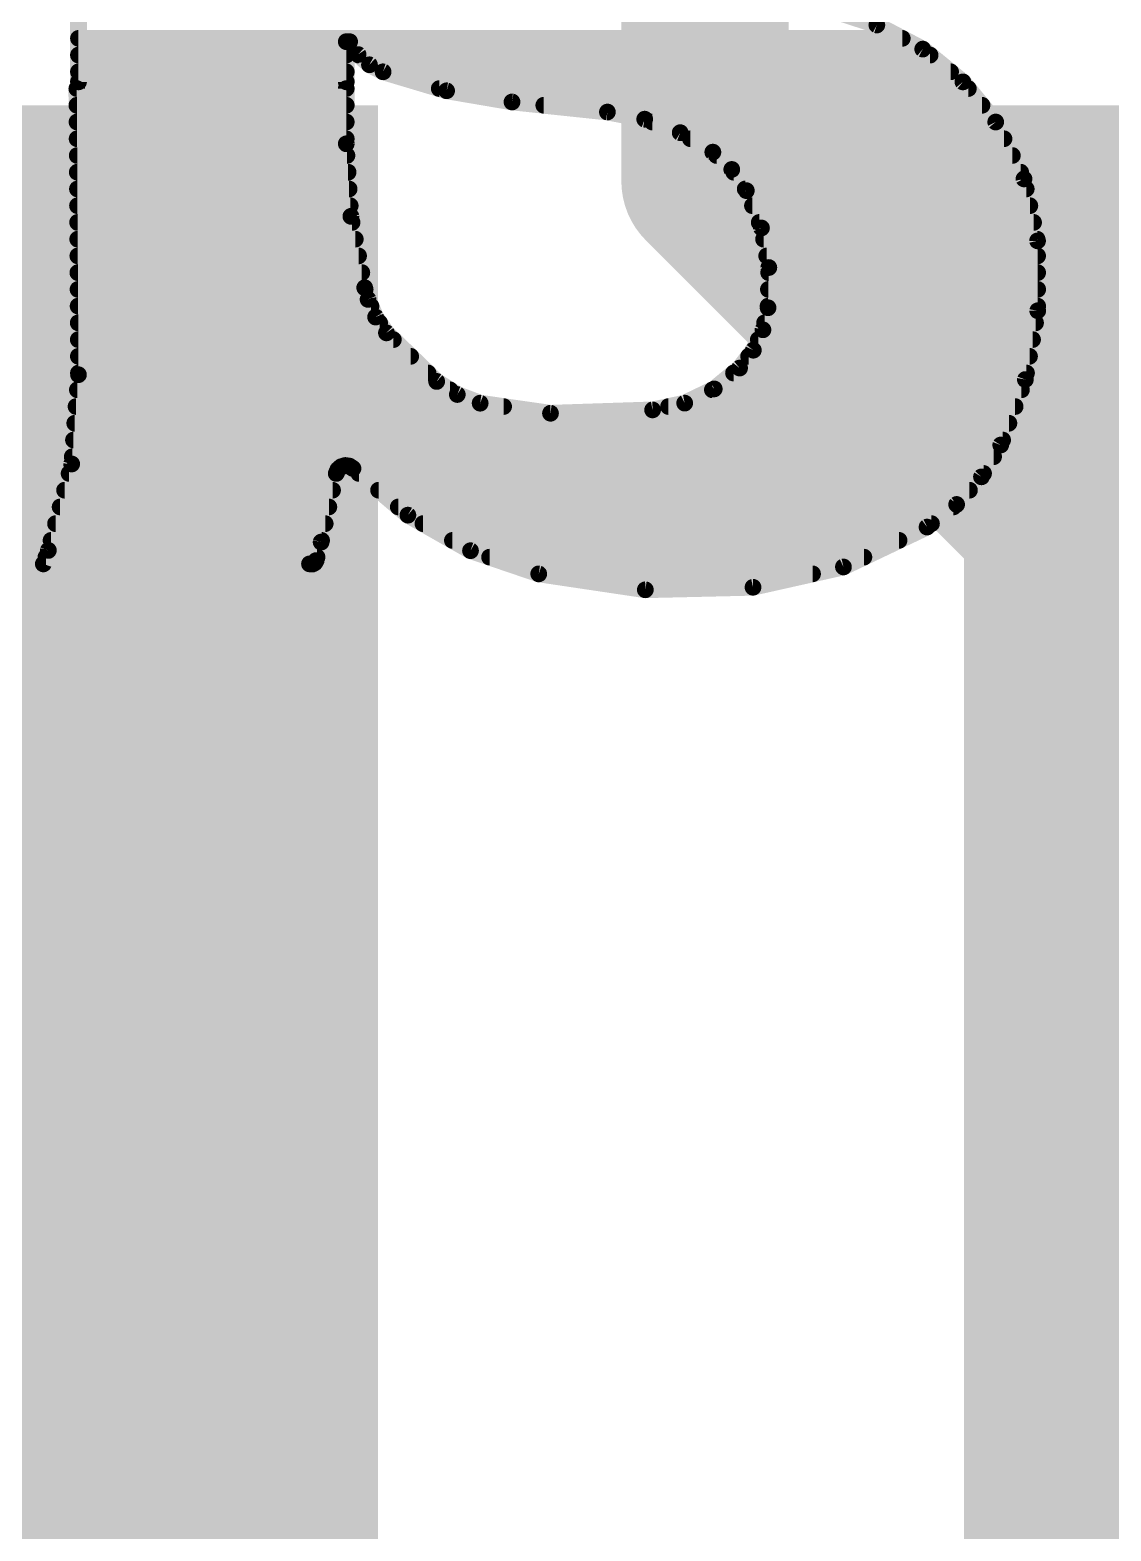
# Model space of a CAD drawing. Extents: x -128 to 56, y -3 to 18.
# Drawn here: x 32.162 to 33.802, y 9.774 to 12.052 of the extents above; entities that cross this region are included whole.
import ezdxf

# ---------------------------------------------------------------- set-up
doc = ezdxf.new("R2010")
doc.units = 0
for name, color, linetype in [('1', 12, 'CONTINUOUS'), ('22', 53, 'CONTINUOUS'), ('29', 253, 'CONTINUOUS'), ('31', 253, 'CONTINUOUS'), ('51', 53, 'CONTINUOUS')]:
    doc.layers.add(name, color=color, linetype=linetype)

# ---------------------------------------------------------------- blocks, each defined once
blk = doc.blocks.new('RECT')
blk.add_solid([(-0.5, -0.5), (0.5, -0.5), (-0.5, 0.5), (0.5, 0.5)])

msp = doc.modelspace()

# ---------------------------------------------------------------- linework, layer by layer
at = {"layer": '1', "const_width": 0.254}
for points in [[(33.186, 13.208), (33.186, 11.8228)], [(33.186, 11.8228), (34.29, 10.7188)]]:
    msp.add_lwpolyline(points, dxfattribs=at)
at = {"layer": '1', "const_width": 0.127}
for points in [[(33.2309, 11.8677, 1), (33.1411, 11.7779)], [(33.1225, 11.8228, 1), (33.2495, 11.8228)]]:
    msp.add_lwpolyline(points, format="xyb", dxfattribs=at)
at = {"layer": '22'}
for points, const_width in [([(32.2351, 11.9736), (32.2351, 12.4562)], 0.0254), ([(33.2982, 12.1083), (33.4467, 12.0599)], 0.0254), ([(32.2351, 12.0396), (33.4853, 12.0396)], 0.0254), ([(33.4467, 12.0599), (33.5164, 12.0233)], 0.0254), ([(32.6466, 12.0345), (32.6415, 12.0345)], 0.0254), ([(32.6415, 12.0345), (32.6415, 11.9736)], 0.0254), ([(32.6594, 12.0151), (32.6466, 12.0345)], 0.0254), ([(33.5164, 12.0233), (33.5773, 11.9735)], 0.0254), ([(32.2351, 12.0142), (32.6415, 12.0142)], 0.0254), ([(32.6767, 11.9995), (32.6594, 12.0151)], 0.0254), ([(32.6604, 12.0142), (33.5275, 12.0142)], 0.0254), ([(32.6974, 11.9888), (32.6767, 11.9995)], 0.0254), ([(32.2351, 11.9888), (32.6415, 11.9888)], 0.0254), ([(32.6415, 11.9736), (32.2351, 11.9736)], 0.0254), ([(32.7938, 11.96), (32.6974, 11.9888)], 0.0254), ([(32.6974, 11.9888), (33.5586, 11.9888)], 0.0254), ([(33.5773, 11.9735), (33.6271, 11.9126)], 0.0254), ([(32.2351, 11.5291), (32.2326, 11.9634)], 0.0254), ([(32.2326, 11.9634), (32.6415, 11.9634)], 0.0254), ([(32.6415, 11.9634), (32.6415, 11.8796)], 0.0254), ([(32.7826, 11.9634), (33.5856, 11.9634)], 0.0254), ([(32.893, 11.9431), (32.7938, 11.96)], 0.0254), ([(32.2327, 11.938), (32.6415, 11.938)], 0.0254), ([(33.0378, 11.9278), (32.893, 11.9431)], 0.0254), ([(32.9413, 11.938), (33.6063, 11.938)], 0.0254), ([(33.0944, 11.917), (33.0378, 11.9278)], 0.0254), ([(32.2329, 11.9126), (32.6415, 11.9126)], 0.0254), ([(33.1483, 11.8965), (33.0944, 11.917)], 0.0254), ([(33.1059, 11.9126), (33.6271, 11.9126)], 0.0254), ([(33.6271, 11.9126), (33.67, 11.8264)], 0.0254), ([(32.233, 11.8872), (32.6415, 11.8872)], 0.0254), ([(32.6415, 11.8796), (32.6485, 11.7695)], 0.0254), ([(33.1978, 11.8669), (33.1483, 11.8965)], 0.0254), ([(33.1638, 11.8872), (33.6397, 11.8872)], 0.0254), ([(32.2332, 11.8618), (32.6426, 11.8618)], 0.0254), ([(33.2266, 11.8406), (33.1978, 11.8669)], 0.0254), ([(33.2034, 11.8618), (33.6524, 11.8618)], 0.0254), ([(32.2333, 11.8364), (32.6443, 11.8364)], 0.0254), ([(33.2486, 11.8085), (33.2266, 11.8406)], 0.0254), ([(33.2295, 11.8364), (33.665, 11.8364)], 0.0254), ([(32.2335, 11.811), (32.6459, 11.811)], 0.0254), ([(33.2469, 11.811), (33.6734, 11.811)], 0.0254), ([(33.67, 11.8264), (33.6906, 11.7323)], 0.0254), ([(33.2716, 11.7519), (33.2486, 11.8085)], 0.0254), ([(32.2336, 11.7856), (32.6475, 11.7856)], 0.0254), ([(32.6485, 11.7695), (32.6695, 11.6611)], 0.0254), ([(33.2579, 11.7856), (33.6789, 11.7856)], 0.0254), ([(32.2338, 11.7602), (32.6503, 11.7602)], 0.0254), ([(33.2682, 11.7602), (33.6845, 11.7602)], 0.0254), ([(33.2827, 11.6918), (33.2716, 11.7519)], 0.0254), ([(32.2339, 11.7348), (32.6552, 11.7348)], 0.0254), ([(33.2748, 11.7348), (33.69, 11.7348)], 0.0254), ([(33.6906, 11.7323), (33.6909, 11.6262)], 0.0254), ([(32.2341, 11.7094), (32.6602, 11.7094)], 0.0254), ([(33.2795, 11.7094), (33.6907, 11.7094)], 0.0254), ([(32.2342, 11.684), (32.6651, 11.684)], 0.0254), ([(33.2816, 11.6307), (33.2827, 11.6918)], 0.0254), ([(33.2826, 11.684), (33.6907, 11.684)], 0.0254), ([(32.2344, 11.6586), (32.6702, 11.6586)], 0.0254), ([(32.6695, 11.6611), (32.6746, 11.6434)], 0.0254), ([(33.2821, 11.6586), (33.6908, 11.6586)], 0.0254), ([(32.2345, 11.6332), (32.679, 11.6332)], 0.0254), ([(32.6746, 11.6434), (32.6861, 11.6166)], 0.0254), ([(33.2739, 11.5973), (33.2816, 11.6307)], 0.0254), ([(33.2816, 11.6332), (33.6908, 11.6332)], 0.0254), ([(32.2347, 11.6078), (32.6921, 11.6078)], 0.0254), ([(32.6861, 11.6166), (32.7025, 11.5926)], 0.0254), ([(33.2763, 11.6078), (33.6875, 11.6078)], 0.0254), ([(33.6909, 11.6262), (33.672, 11.5217)], 0.0254), ([(32.7025, 11.5926), (32.7787, 11.5189)], 0.0254), ([(33.2593, 11.5664), (33.2739, 11.5973)], 0.0254), ([(32.2348, 11.5824), (32.713, 11.5824)], 0.0254), ([(33.2384, 11.5392), (33.2593, 11.5664)], 0.0254), ([(33.2668, 11.5824), (33.683, 11.5824)], 0.0254), ([(32.2349, 11.557), (32.7393, 11.557)], 0.0254), ([(33.2, 11.5076), (33.2384, 11.5392)], 0.0254), ([(33.2521, 11.557), (33.6784, 11.557)], 0.0254), ([(32.2248, 11.3936), (32.2351, 11.5291)], 0.0254), ([(32.2351, 11.5316), (32.7656, 11.5316)], 0.0254), ([(32.7787, 11.5189), (32.81, 11.4991)], 0.0254), ([(33.2292, 11.5316), (33.6738, 11.5316)], 0.0254), ([(33.672, 11.5217), (33.6347, 11.4224)], 0.0254), ([(32.2334, 11.5062), (32.7988, 11.5062)], 0.0254), ([(32.81, 11.4991), (32.8447, 11.4859)], 0.0254), ([(33.1551, 11.486), (33.2, 11.5076)], 0.0254), ([(33.1971, 11.5062), (33.6662, 11.5062)], 0.0254), ([(32.2314, 11.4808), (32.8803, 11.4808)], 0.0254), ([(32.8447, 11.4859), (32.9514, 11.4706)], 0.0254), ([(32.9514, 11.4706), (33.1064, 11.4757)], 0.0254), ([(33.1064, 11.4757), (33.1551, 11.486)], 0.0254), ([(33.1305, 11.4808), (33.6566, 11.4808)], 0.0254), ([(32.2295, 11.4554), (33.6471, 11.4554)], 0.0254), ([(32.2275, 11.43), (33.6376, 11.43)], 0.0254), ([(32.2256, 11.4046), (33.6239, 11.4046)], 0.0254), ([(33.6347, 11.4224), (33.6055, 11.3741)], 0.0254), ([(32.1894, 11.2624), (32.2248, 11.3936)], 0.0254), ([(32.2209, 11.3792), (32.6263, 11.3792)], 0.0254), ([(32.6263, 11.3792), (32.6034, 11.2751)], 0.0254), ([(32.6289, 11.3851), (32.6263, 11.3792)], 0.0254), ([(32.6337, 11.3894), (32.6289, 11.3851)], 0.0254), ([(32.6399, 11.3913), (32.6337, 11.3894)], 0.0254), ([(32.6463, 11.3904), (32.6399, 11.3913)], 0.0254), ([(32.6517, 11.3868), (32.6463, 11.3904)], 0.0254), ([(32.735, 11.316), (32.6517, 11.3868)], 0.0254), ([(32.6606, 11.3792), (33.6086, 11.3792)], 0.0254), ([(33.6055, 11.3741), (33.5678, 11.3321)], 0.0254), ([(32.214, 11.3538), (32.6207, 11.3538)], 0.0254), ([(32.6905, 11.3538), (33.5873, 11.3538)], 0.0254), ([(32.2072, 11.3284), (32.6151, 11.3284)], 0.0254), ([(32.7204, 11.3284), (33.5629, 11.3284)], 0.0254), ([(32.8301, 11.262), (32.735, 11.316)], 0.0254), ([(33.5678, 11.3321), (33.5229, 11.2979)], 0.0254), ([(32.2003, 11.303), (32.6095, 11.303)], 0.0254), ([(32.7579, 11.303), (33.5296, 11.303)], 0.0254), ([(33.5229, 11.2979), (33.396, 11.2373)], 0.0254), ([(32.1935, 11.2776), (32.604, 11.2776)], 0.0254), ([(32.6034, 11.2751), (32.5958, 11.2471)], 0.0254), ([(32.8026, 11.2776), (33.4804, 11.2776)], 0.0254), ([(32.1818, 11.242), (32.1894, 11.2624)], 0.0254), ([(32.5857, 11.242), (32.1818, 11.242)], 0.0254), ([(32.1856, 11.2522), (32.5972, 11.2522)], 0.0254), ([(32.5899, 11.2416), (32.5857, 11.242)], 0.0254), ([(32.5936, 11.2435), (32.5899, 11.2416)], 0.0254), ([(32.5958, 11.2471), (32.5936, 11.2435)], 0.0254), ([(32.9336, 11.2268), (32.8301, 11.262)], 0.0254), ([(32.8589, 11.2522), (33.4271, 11.2522)], 0.0254), ([(33.0953, 11.2027), (32.9336, 11.2268)], 0.0254), ([(32.9336, 11.2268), (33.3491, 11.2268)], 0.0254), ([(33.396, 11.2373), (33.2588, 11.2065)], 0.0254), ([(33.2588, 11.2065), (33.0953, 11.2027)], 0.0254), ([(32.0543, 10.0216), (31.3044, 10.0216)], 0.2794), ([(32.0543, 8.5217), (32.0543, 10.0216)], 0.2794)]:
    msp.add_lwpolyline(points, dxfattribs=dict(at, const_width=const_width))
for points, const_width in [([(32.2351, 12.0459, 1), (32.2351, 12.0333)], 0.0127), ([(33.4497, 12.0655, 1), (33.4437, 12.0543)], 0.0127), ([(33.4447, 12.0539, 1), (33.4487, 12.0659)], 0.0127), ([(33.4853, 12.0333, 1), (33.4853, 12.0459)], 0.0127), ([(32.6415, 12.0409, 1), (32.6415, 12.0282)], 0.0127), ([(32.6478, 12.0345, 1), (32.6352, 12.0345)], 0.0127), ([(32.6519, 12.038, 1), (32.6413, 12.031)], 0.0127), ([(32.6466, 12.0282, 1), (32.6466, 12.0409)], 0.0127), ([(33.5204, 12.0282, 1), (33.5123, 12.0184)], 0.0127), ([(33.5134, 12.0177, 1), (33.5193, 12.0289)], 0.0127), ([(32.2351, 12.0206, 1), (32.2351, 12.0079)], 0.0127), ([(32.6415, 12.0079, 1), (32.6415, 12.0206)], 0.0127), ([(32.6637, 12.0198, 1), (32.6552, 12.0103)], 0.0127), ([(32.6604, 12.0206, 1), (32.6604, 12.0079)], 0.0127), ([(32.6541, 12.0116, 1), (32.6647, 12.0186)], 0.0127), ([(32.6796, 12.0051, 1), (32.6738, 11.9939)], 0.0127), ([(32.6725, 11.9948, 1), (32.681, 12.0042)], 0.0127), ([(33.5275, 12.0079, 1), (33.5275, 12.0206)], 0.0127), ([(32.2351, 11.9952, 1), (32.2351, 11.9825)], 0.0127), ([(32.2351, 11.98, 1), (32.2351, 11.9673)], 0.0127), ([(32.6415, 11.9825, 1), (32.6415, 11.9952)], 0.0127), ([(32.6415, 11.9673, 1), (32.6415, 11.98)], 0.0127), ([(32.6992, 11.9949, 1), (32.6956, 11.9827)], 0.0127), ([(32.6974, 11.9952, 1), (32.6974, 11.9825)], 0.0127), ([(32.6945, 11.9832, 1), (32.7003, 11.9944)], 0.0127), ([(33.5586, 11.9825, 1), (33.5586, 11.9952)], 0.0127), ([(33.5822, 11.9776, 1), (33.5724, 11.9695)], 0.0127), ([(33.5733, 11.9686, 1), (33.5813, 11.9785)], 0.0127), ([(32.2326, 11.9697, 1), (32.2326, 11.9571)], 0.0127), ([(32.2389, 11.9634, 1), (32.2263, 11.9634)], 0.0127), ([(32.2288, 11.9736, 1), (32.2415, 11.9736)], 0.0127), ([(32.6352, 11.9736, 1), (32.6478, 11.9736)], 0.0127), ([(32.6478, 11.9634, 1), (32.6352, 11.9634)], 0.0127), ([(32.6415, 11.9571, 1), (32.6415, 11.9697)], 0.0127), ([(32.7826, 11.9697, 1), (32.7826, 11.9571)], 0.0127), ([(32.7949, 11.9663, 1), (32.7928, 11.9538)], 0.0127), ([(32.792, 11.954, 1), (32.7956, 11.9661)], 0.0127), ([(33.5856, 11.9571, 1), (33.5856, 11.9697)], 0.0127), ([(32.2327, 11.9444, 1), (32.2327, 11.9317)], 0.0127), ([(32.6415, 11.9317, 1), (32.6415, 11.9444)], 0.0127), ([(32.8937, 11.9494, 1), (32.8923, 11.9368)], 0.0127), ([(32.8919, 11.9368, 1), (32.8941, 11.9494)], 0.0127), ([(32.9413, 11.9444, 1), (32.9413, 11.9317)], 0.0127), ([(33.039, 11.934, 1), (33.0366, 11.9216)], 0.0127), ([(33.0371, 11.9215, 1), (33.0385, 11.9341)], 0.0127), ([(33.6063, 11.9317, 1), (33.6063, 11.9444)], 0.0127), ([(32.2329, 11.919, 1), (32.2329, 11.9063)], 0.0127), ([(32.6415, 11.9063, 1), (32.6415, 11.919)], 0.0127), ([(33.0967, 11.9229, 1), (33.0922, 11.911)], 0.0127), ([(33.0932, 11.9107, 1), (33.0956, 11.9232)], 0.0127), ([(33.1059, 11.919, 1), (33.1059, 11.9063)], 0.0127), ([(33.6328, 11.9154, 1), (33.6214, 11.9098)], 0.0127), ([(33.6222, 11.9086, 1), (33.632, 11.9166)], 0.0127), ([(33.6271, 11.9063, 1), (33.6271, 11.919)], 0.0127), ([(32.233, 11.8935, 1), (32.233, 11.8809)], 0.0127), ([(32.6478, 11.88, 1), (32.6352, 11.8792)], 0.0127), ([(32.6415, 11.8809, 1), (32.6415, 11.8935)], 0.0127), ([(33.1516, 11.9019, 1), (33.145, 11.891)], 0.0127), ([(33.146, 11.8905, 1), (33.1506, 11.9024)], 0.0127), ([(33.1638, 11.8935, 1), (33.1638, 11.8809)], 0.0127), ([(33.6397, 11.8809, 1), (33.6397, 11.8935)], 0.0127), ([(32.2332, 11.8681, 1), (32.2332, 11.8555)], 0.0127), ([(32.6352, 11.8796, 1), (32.6478, 11.8796)], 0.0127), ([(32.6426, 11.8555, 1), (32.6426, 11.8681)], 0.0127), ([(33.2021, 11.8716, 1), (33.1935, 11.8622)], 0.0127), ([(33.1945, 11.8614, 1), (33.2011, 11.8724)], 0.0127), ([(33.2034, 11.8681, 1), (33.2034, 11.8555)], 0.0127), ([(33.6524, 11.8555, 1), (33.6524, 11.8681)], 0.0127), ([(32.2333, 11.8428, 1), (32.2333, 11.8301)], 0.0127), ([(32.6443, 11.8301, 1), (32.6443, 11.8428)], 0.0127), ([(33.2318, 11.8442, 1), (33.2213, 11.837)], 0.0127), ([(33.2223, 11.8359, 1), (33.2308, 11.8453)], 0.0127), ([(33.2295, 11.8428, 1), (33.2295, 11.8301)], 0.0127), ([(33.665, 11.8301, 1), (33.665, 11.8428)], 0.0127), ([(32.2335, 11.8173, 1), (32.2335, 11.8047)], 0.0127), ([(32.6459, 11.8047, 1), (32.6459, 11.8173)], 0.0127), ([(33.2469, 11.8173, 1), (33.2469, 11.8047)], 0.0127), ([(33.6762, 11.8277, 1), (33.6638, 11.825)], 0.0127), ([(33.6643, 11.8235, 1), (33.6757, 11.8292)], 0.0127), ([(33.6734, 11.8047, 1), (33.6734, 11.8173)], 0.0127), ([(33.2545, 11.8109, 1), (33.2427, 11.8061)], 0.0127), ([(33.2434, 11.8049, 1), (33.2538, 11.8121)], 0.0127), ([(32.2336, 11.7919, 1), (32.2336, 11.7793)], 0.0127), ([(32.6548, 11.7707, 1), (32.6423, 11.7682)], 0.0127), ([(32.6475, 11.7793, 1), (32.6475, 11.7919)], 0.0127), ([(33.2579, 11.7919, 1), (33.2579, 11.7793)], 0.0127), ([(33.6789, 11.7793, 1), (33.6789, 11.7919)], 0.0127), ([(32.2338, 11.7666, 1), (32.2338, 11.7539)], 0.0127), ([(32.6422, 11.7691, 1), (32.6549, 11.7699)], 0.0127), ([(32.6503, 11.7539, 1), (32.6503, 11.7666)], 0.0127), ([(33.2682, 11.7666, 1), (33.2682, 11.7539)], 0.0127), ([(33.2778, 11.753, 1), (33.2653, 11.7507)], 0.0127), ([(33.2657, 11.7495, 1), (33.2775, 11.7543)], 0.0127), ([(33.6845, 11.7539, 1), (33.6845, 11.7666)], 0.0127), ([(32.2339, 11.7411, 1), (32.2339, 11.7285)], 0.0127), ([(32.6552, 11.7285, 1), (32.6552, 11.7411)], 0.0127), ([(33.2748, 11.7411, 1), (33.2748, 11.7285)], 0.0127), ([(33.6969, 11.7323, 1), (33.6843, 11.7323)], 0.0127), ([(33.6844, 11.7309, 1), (33.6968, 11.7337)], 0.0127), ([(33.69, 11.7285, 1), (33.69, 11.7411)], 0.0127), ([(32.2341, 11.7157, 1), (32.2341, 11.7031)], 0.0127), ([(32.6602, 11.7031, 1), (32.6602, 11.7157)], 0.0127), ([(33.2795, 11.7157, 1), (33.2795, 11.7031)], 0.0127), ([(33.6907, 11.7031, 1), (33.6907, 11.7157)], 0.0127), ([(32.2342, 11.6904, 1), (32.2342, 11.6777)], 0.0127), ([(32.6651, 11.6777, 1), (32.6651, 11.6904)], 0.0127), ([(33.2826, 11.6904, 1), (33.2826, 11.6777)], 0.0127), ([(33.2891, 11.6917, 1), (33.2764, 11.6919)], 0.0127), ([(33.2765, 11.6906, 1), (33.289, 11.693)], 0.0127), ([(33.6907, 11.6777, 1), (33.6907, 11.6904)], 0.0127), ([(32.2344, 11.6649, 1), (32.2344, 11.6523)], 0.0127), ([(32.6756, 11.6629, 1), (32.6634, 11.6593)], 0.0127), ([(32.6633, 11.6599, 1), (32.6757, 11.6623)], 0.0127), ([(32.6702, 11.6523, 1), (32.6702, 11.6649)], 0.0127), ([(33.2821, 11.6649, 1), (33.2821, 11.6523)], 0.0127), ([(33.6908, 11.6523, 1), (33.6908, 11.6649)], 0.0127), ([(32.2345, 11.6395, 1), (32.2345, 11.6269)], 0.0127), ([(32.6804, 11.6459, 1), (32.6688, 11.6409)], 0.0127), ([(32.6685, 11.6416, 1), (32.6807, 11.6452)], 0.0127), ([(32.679, 11.6269, 1), (32.679, 11.6395)], 0.0127), ([(33.2816, 11.6395, 1), (33.2816, 11.6269)], 0.0127), ([(33.2878, 11.6293, 1), (33.2754, 11.6321)], 0.0127), ([(33.6908, 11.6269, 1), (33.6908, 11.6395)], 0.0127), ([(32.2347, 11.6142, 1), (32.2347, 11.6015)], 0.0127), ([(32.6913, 11.6202, 1), (32.6808, 11.613)], 0.0127), ([(32.6802, 11.6141, 1), (32.6919, 11.6191)], 0.0127), ([(32.6921, 11.6015, 1), (32.6921, 11.6142)], 0.0127), ([(33.2763, 11.6142, 1), (33.2763, 11.6015)], 0.0127), ([(33.2753, 11.6308, 1), (33.2879, 11.6306)], 0.0127), ([(33.6971, 11.6251, 1), (33.6846, 11.6273)], 0.0127), ([(33.6845, 11.6262, 1), (33.6972, 11.6262)], 0.0127), ([(33.6875, 11.6015, 1), (33.6875, 11.6142)], 0.0127), ([(32.7069, 11.5972, 1), (32.6981, 11.588)], 0.0127), ([(32.6973, 11.589, 1), (32.7077, 11.5962)], 0.0127), ([(33.2677, 11.5988, 1), (33.2801, 11.5959)], 0.0127), ([(33.2796, 11.5946, 1), (33.2682, 11.6)], 0.0127), ([(32.2348, 11.5887, 1), (32.2348, 11.5761)], 0.0127), ([(32.713, 11.5761, 1), (32.713, 11.5887)], 0.0127), ([(33.2535, 11.5691, 1), (33.265, 11.5636)], 0.0127), ([(33.2643, 11.5625, 1), (33.2542, 11.5702)], 0.0127), ([(33.2668, 11.5887, 1), (33.2668, 11.5761)], 0.0127), ([(33.683, 11.5761, 1), (33.683, 11.5887)], 0.0127), ([(32.2349, 11.5633, 1), (32.2349, 11.5507)], 0.0127), ([(32.7393, 11.5507, 1), (32.7393, 11.5633)], 0.0127), ([(33.2424, 11.5343, 1), (33.2344, 11.5441)], 0.0127), ([(33.2521, 11.5633, 1), (33.2521, 11.5507)], 0.0127), ([(33.6784, 11.5507, 1), (33.6784, 11.5633)], 0.0127), ([(32.2351, 11.538, 1), (32.2351, 11.5253)], 0.0127), ([(32.2414, 11.5286, 1), (32.2288, 11.5296)], 0.0127), ([(32.2288, 11.5291, 1), (32.2414, 11.5291)], 0.0127), ([(32.7656, 11.5253, 1), (32.7656, 11.538)], 0.0127), ([(32.7821, 11.5243, 1), (32.7753, 11.5135)], 0.0127), ([(32.7743, 11.5143, 1), (32.7831, 11.5235)], 0.0127), ([(33.2292, 11.538, 1), (33.2292, 11.5253)], 0.0127), ([(33.2334, 11.5431, 1), (33.2434, 11.5353)], 0.0127), ([(33.6658, 11.5229, 1), (33.6783, 11.5206)], 0.0127), ([(33.678, 11.5195, 1), (33.6661, 11.524)], 0.0127), ([(33.6738, 11.5253, 1), (33.6738, 11.538)], 0.0127), ([(32.2334, 11.5125, 1), (32.2334, 11.4999)], 0.0127), ([(32.7988, 11.4999, 1), (32.7988, 11.5125)], 0.0127), ([(32.8123, 11.505, 1), (32.8078, 11.4931)], 0.0127), ([(32.8066, 11.4937, 1), (32.8134, 11.5044)], 0.0127), ([(33.1971, 11.5125, 1), (33.1971, 11.4999)], 0.0127), ([(33.1959, 11.5125, 1), (33.204, 11.5027)], 0.0127), ([(33.2027, 11.5019, 1), (33.1972, 11.5133)], 0.0127), ([(33.6662, 11.4999, 1), (33.6662, 11.5125)], 0.0127), ([(32.2314, 11.4871, 1), (32.2314, 11.4745)], 0.0127), ([(32.8456, 11.4922, 1), (32.8438, 11.4796)], 0.0127), ([(32.8424, 11.48, 1), (32.847, 11.4918)], 0.0127), ([(32.8803, 11.4745, 1), (32.8803, 11.4871)], 0.0127), ([(32.9512, 11.4769, 1), (32.9516, 11.4643)], 0.0127), ([(32.9505, 11.4643, 1), (32.9523, 11.4769)], 0.0127), ([(33.1051, 11.4819, 1), (33.1077, 11.4695)], 0.0127), ([(33.1066, 11.4694, 1), (33.1062, 11.482)], 0.0127), ([(33.1305, 11.4871, 1), (33.1305, 11.4745)], 0.0127), ([(33.1523, 11.4917, 1), (33.1579, 11.4803)], 0.0127), ([(33.1564, 11.4798, 1), (33.1538, 11.4922)], 0.0127), ([(33.6566, 11.4745, 1), (33.6566, 11.4871)], 0.0127), ([(32.2295, 11.4618, 1), (32.2295, 11.4491)], 0.0127), ([(33.6471, 11.4491, 1), (33.6471, 11.4618)], 0.0127), ([(32.2275, 11.4363, 1), (32.2275, 11.4237)], 0.0127), ([(33.6376, 11.4237, 1), (33.6376, 11.4363)], 0.0127), ([(32.2256, 11.4109, 1), (32.2256, 11.3983)], 0.0127), ([(33.6239, 11.3983, 1), (33.6239, 11.4109)], 0.0127), ([(33.6288, 11.4246, 1), (33.6406, 11.4202)], 0.0127), ([(33.6401, 11.4191, 1), (33.6293, 11.4257)], 0.0127), ([(32.2209, 11.3856, 1), (32.2209, 11.3729)], 0.0127), ([(32.2184, 11.3941, 1), (32.2311, 11.3931)], 0.0127), ([(32.2309, 11.392, 1), (32.2186, 11.3953)], 0.0127), ([(32.6325, 11.3778, 1), (32.6201, 11.3806)], 0.0127), ([(32.6246, 11.3899, 1), (32.6331, 11.3804)], 0.0127), ([(32.6347, 11.3826, 1), (32.623, 11.3877)], 0.0127), ([(32.6263, 11.3729, 1), (32.6263, 11.3856)], 0.0127), ([(32.6319, 11.3955, 1), (32.6355, 11.3834)], 0.0127), ([(32.6379, 11.3847, 1), (32.6295, 11.3942)], 0.0127), ([(32.6408, 11.3976, 1), (32.639, 11.385)], 0.0127), ([(32.6417, 11.3852, 1), (32.6381, 11.3974)], 0.0127), ([(32.6498, 11.3957, 1), (32.6428, 11.3851)], 0.0127), ([(32.6558, 11.3916, 1), (32.6476, 11.382)], 0.0127), ([(32.6454, 11.3841, 1), (32.6472, 11.3966)], 0.0127), ([(32.6482, 11.3815, 1), (32.6552, 11.3921)], 0.0127), ([(32.6606, 11.3856, 1), (32.6606, 11.3729)], 0.0127), ([(33.6086, 11.3729, 1), (33.6086, 11.3856)], 0.0127), ([(32.6205, 11.3817, 1), (32.6321, 11.3767)], 0.0127), ([(33.6001, 11.3774, 1), (33.6109, 11.3708)], 0.0127), ([(33.6102, 11.3699, 1), (33.6008, 11.3783)], 0.0127), ([(32.214, 11.3601, 1), (32.214, 11.3475)], 0.0127), ([(32.6207, 11.3475, 1), (32.6207, 11.3601)], 0.0127), ([(32.6905, 11.3601, 1), (32.6905, 11.3475)], 0.0127), ([(33.5873, 11.3475, 1), (33.5873, 11.3601)], 0.0127), ([(32.2072, 11.3347, 1), (32.2072, 11.3221)], 0.0127), ([(32.6151, 11.3221, 1), (32.6151, 11.3347)], 0.0127), ([(32.7204, 11.3347, 1), (32.7204, 11.3221)], 0.0127), ([(32.7381, 11.3215, 1), (32.7319, 11.3104)], 0.0127), ([(32.7309, 11.3111, 1), (32.7391, 11.3208)], 0.0127), ([(33.5631, 11.3364, 1), (33.5725, 11.3279)], 0.0127), ([(33.5629, 11.3221, 1), (33.5629, 11.3347)], 0.0127), ([(33.5716, 11.3271, 1), (33.5639, 11.3372)], 0.0127), ([(32.2003, 11.3094, 1), (32.2003, 11.2967)], 0.0127), ([(32.6095, 11.2967, 1), (32.6095, 11.3094)], 0.0127), ([(32.7579, 11.3094, 1), (32.7579, 11.2967)], 0.0127), ([(33.5191, 11.303, 1), (33.5267, 11.2928)], 0.0127), ([(33.5256, 11.2922, 1), (33.5202, 11.3036)], 0.0127), ([(33.5296, 11.2967, 1), (33.5296, 11.3094)], 0.0127), ([(32.1935, 11.284, 1), (32.1935, 11.2713)], 0.0127), ([(32.5972, 11.2765, 1), (32.6096, 11.2737)], 0.0127), ([(32.6095, 11.2734, 1), (32.5973, 11.2768)], 0.0127), ([(32.604, 11.2713, 1), (32.604, 11.284)], 0.0127), ([(32.8026, 11.284, 1), (32.8026, 11.2713)], 0.0127), ([(33.4804, 11.2713, 1), (33.4804, 11.284)], 0.0127), ([(32.1818, 11.2484, 1), (32.1818, 11.2357)], 0.0127), ([(32.1856, 11.2585, 1), (32.1856, 11.2459)], 0.0127), ([(32.1833, 11.2641, 1), (32.1955, 11.2607)], 0.0127), ([(32.1954, 11.2602, 1), (32.1834, 11.2646)], 0.0127), ([(32.5862, 11.2483, 1), (32.5852, 11.2357)], 0.0127), ([(32.5857, 11.2357, 1), (32.5857, 11.2484)], 0.0127), ([(32.5893, 11.2353, 1), (32.5904, 11.248)], 0.0127), ([(32.5897, 11.2488, 1), (32.6019, 11.2454)], 0.0127), ([(32.6012, 11.2438, 1), (32.5904, 11.2504)], 0.0127), ([(32.5965, 11.2379, 1), (32.5907, 11.2492)], 0.0127), ([(32.5972, 11.2459, 1), (32.5972, 11.2585)], 0.0127), ([(32.8321, 11.268, 1), (32.828, 11.256)], 0.0127), ([(32.8269, 11.2565, 1), (32.8332, 11.2675)], 0.0127), ([(32.8589, 11.2585, 1), (32.8589, 11.2459)], 0.0127), ([(33.4271, 11.2459, 1), (33.4271, 11.2585)], 0.0127), ([(32.1758, 11.2442, 1), (32.1878, 11.2398)], 0.0127), ([(32.587, 11.2473, 1), (32.5927, 11.236)], 0.0127), ([(32.5882, 11.2469, 1), (32.599, 11.2402)], 0.0127), ([(32.9345, 11.2331, 1), (32.9327, 11.2205)], 0.0127), ([(32.9336, 11.2332, 1), (32.9336, 11.2205)], 0.0127), ([(32.9316, 11.2208, 1), (32.9356, 11.2328)], 0.0127), ([(33.3491, 11.2205, 1), (33.3491, 11.2332)], 0.0127), ([(33.3933, 11.2431, 1), (33.3987, 11.2316)], 0.0127), ([(33.3974, 11.2311, 1), (33.3946, 11.2435)], 0.0127), ([(33.0952, 11.209, 1), (33.0955, 11.1963)], 0.0127), ([(33.0944, 11.1964, 1), (33.0963, 11.209)], 0.0127), ([(33.2574, 11.2127, 1), (33.2602, 11.2003)], 0.0127), ([(33.2589, 11.2002, 1), (33.2587, 11.2128)], 0.0127), ([(32.1242, 10.0216, 1), (31.9845, 10.0216)], 0.1397), ([(32.0543, 9.9517, 1), (32.0543, 10.0914)], 0.1397)]:
    msp.add_lwpolyline(points, format="xyb", dxfattribs=dict(at, const_width=const_width))

# ---------------------------------------------------------------- block references
at = {"layer": '1', "xscale": 1.2192, "yscale": 2.2352, "rotation": 180}
for p in [(31.9786, 10.7188), (34.29, 10.7188)]:
    msp.add_blockref('RECT', p, dxfattribs=at)
at = {"layer": '29', "xscale": 1.4224, "yscale": 2.4384, "rotation": 180}
for p in [(31.9786, 10.7188), (34.29, 10.7188)]:
    msp.add_blockref('RECT', p, dxfattribs=at)
at = {"layer": '31', "xscale": 1.2192, "yscale": 2.2352, "rotation": 180}
for p in [(31.9786, 10.7188), (34.29, 10.7188)]:
    msp.add_blockref('RECT', p, dxfattribs=at)
at = {"layer": '51', "xscale": 0.8636, "yscale": 1.8542, "rotation": 180}
msp.add_blockref('RECT', (31.9786, 10.3505), dxfattribs=at)
msp.add_blockref('RECT', (31.9786, 10.3505), dxfattribs=at)

doc.saveas('drawing.dxf')
